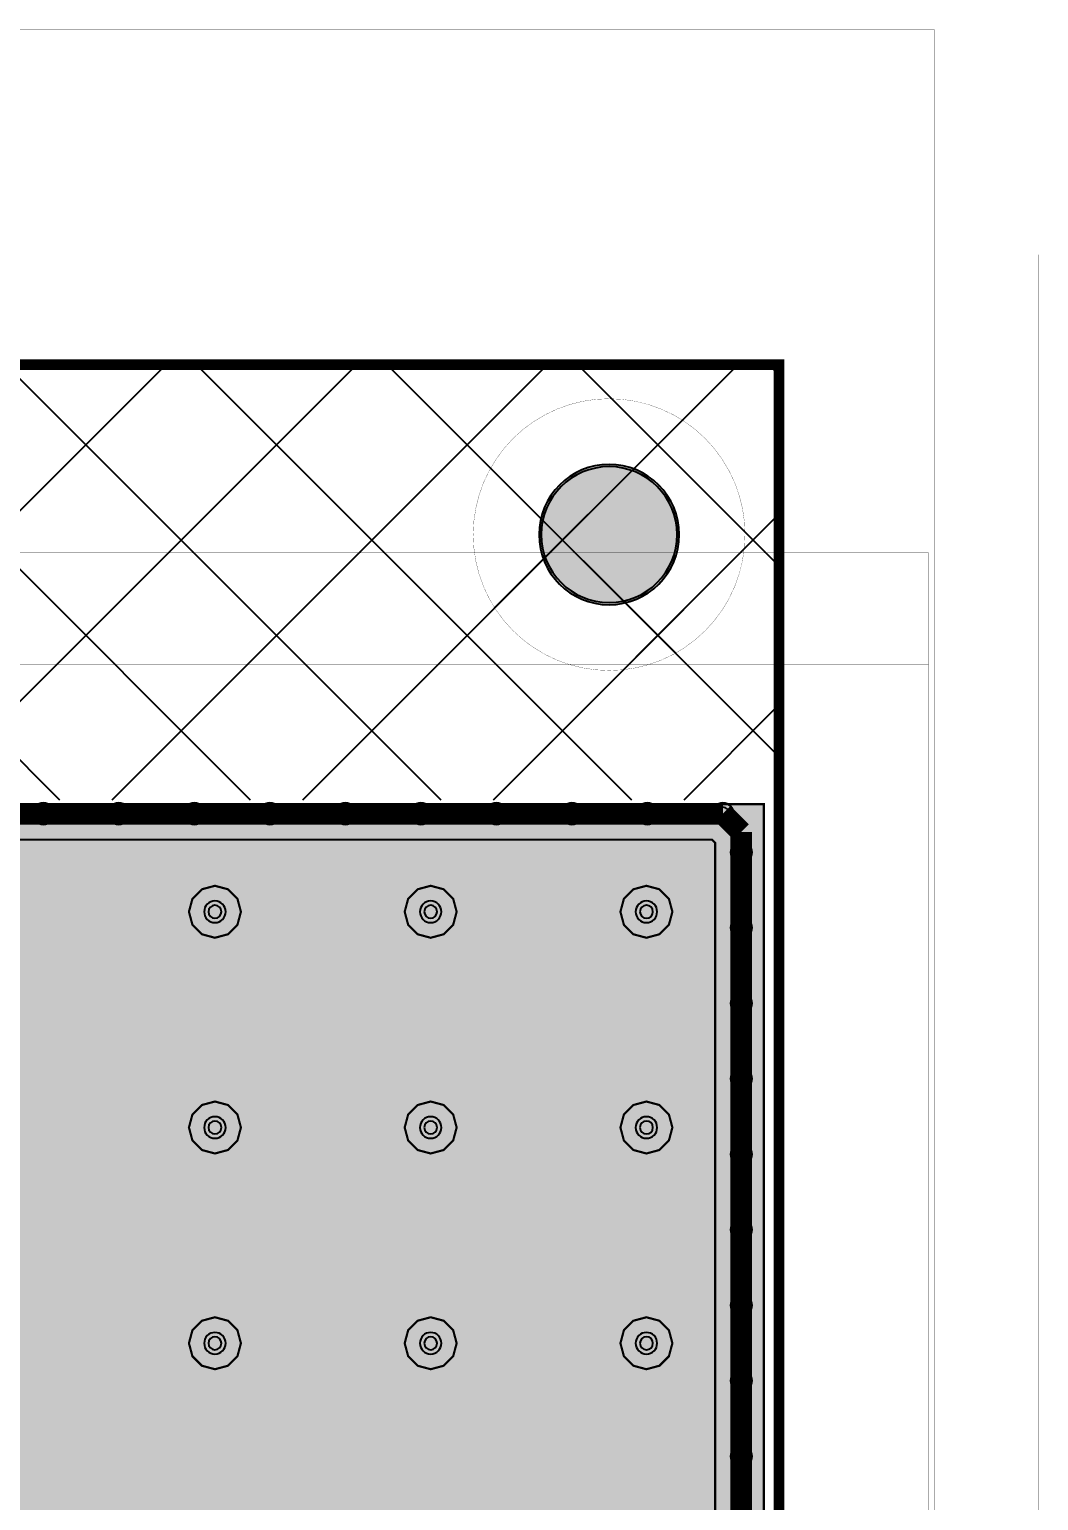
# Model space of a CAD drawing. Header units: millimetres. Extents: x -61 to 56, y -72 to 70.
# Drawn here: x 32.35 to 56.11, y 35.75 to 70.4 of the extents above; entities that cross this region are included whole.
import ezdxf

# ---------------------------------------------------------------- set-up
doc = ezdxf.new("R2010")
doc.units = ezdxf.units.MM
doc.header["$MEASUREMENT"] = 0
for name, color, linetype, true_color in [('02GND', 7, 'Continuous', 0x999966), ('03POWER', 7, 'Continuous', 0x008000), ('Board-Outline-Layer', 7, 'Continuous', 0xff00ff), ('Bottom-Layer', 7, 'Continuous', 0x0000ff), ('Bottom-Paste-Mask-Layer', 7, 'Continuous', 0x800000), ('Bottom-Solder-Mask-Layer', 7, 'Continuous', 0xaa00ff), ('Hole-Layer', 7, 'Continuous', 0x222222), ('Multi-Layer', 7, 'Continuous', 0xc0c0c0), ('Top-Layer', 7, 'Continuous', 0xff0000), ('Top-Paste-Mask-Layer', 7, 'Continuous', 0x808080), ('Top-Solder-Mask-Layer', 7, 'Continuous', 0x800080)]:
    doc.layers.add(name, color=color, linetype=linetype, true_color=true_color)
pattern_1 = [(45, (0, 0), (-2.24506, 2.24506), []), (135, (0, 0), (-2.24506, -2.24506), [])]

msp = doc.modelspace()

# ---------------------------------------------------------------- hatches: boundary and pattern name
at = {"layer": '02GND'}
msp.add_hatch(color=256, dxfattribs=at).paths.add_polyline_path([(-49.642, 52.153), (49.642, 52.153), (49.642, -62.142), (-49.642, -62.142)])
at = {"layer": '03POWER'}
for points in [[(48.499, -56.042), (48.581, -56.348), (48.806, -56.572), (49.112, -56.654), (49.418, -56.571), (49.642, -56.346), (49.642, -62.142), (44.192, -62.142), (44.393, -61.957), (44.493, -61.703), (44.472, -61.43), (45.189, -61.704), (45.95, -61.804), (46.713, -61.727), (47.438, -61.475), (48.085, -61.064), (48.62, -60.514), (49.014, -59.855), (49.245, -59.123), (49.302, -58.358), (49.18, -57.601), (48.887, -56.892), (48.438, -56.269), (47.858, -55.767), (47.177, -55.412), (46.434, -55.224), (45.666, -55.212), (44.917, -55.378), (44.226, -55.712), (43.631, -56.196), (43.164, -56.805), (42.849, -57.504), (42.704, -58.258), (42.737, -59.024), (42.946, -59.763), (43.32, -60.433), (43.838, -60.999), (-43.362, -60.999), (-43.621, -61.056), (-43.831, -61.218), (-43.953, -61.453), (-43.964, -61.718), (-43.863, -61.963), (-43.667, -62.142), (-49.642, -62.142), (-49.642, -56.582), (-49.433, -56.797), (-49.148, -56.888), (-48.853, -56.832), (-49.162, -57.541), (-49.298, -58.303), (-49.253, -59.075), (-49.03, -59.816), (-48.641, -60.484), (-48.107, -61.044), (-47.458, -61.464), (-46.728, -61.722), (-45.959, -61.803), (-45.192, -61.703), (-44.469, -61.428), (-43.83, -60.992), (-43.31, -60.419), (-42.937, -59.741), (-42.732, -58.995), (-42.707, -58.222), (-42.861, -57.464), (-43.188, -56.763), (-43.668, -56.157), (-44.277, -55.679), (-44.979, -55.356), (-45.738, -55.205), (-46.511, -55.234), (-47.256, -55.443), (-47.932, -55.818), (-48.502, -56.341), (-48.5, -56.309), (-48.499, -56.277), (-48.499, 51.315), (-19.403, 51.315), (-19.629, 51.144), (-19.755, 50.889), (-19.751, 50.604), (-19.619, 50.352), (-19.388, 50.187), (-19.658, 49.977), (-19.773, 49.655), (-19.698, 49.322), (-19.455, 49.081), (-19.684, 48.858), (-19.769, 48.551), (-19.689, 48.242), (-19.463, 48.016), (-19.155, 47.934), (-18.847, 48.018), (-18.624, 48.246), (-18.545, 48.556), (-18.633, 48.863), (-18.864, 49.083), (-18.625, 49.324), (-18.551, 49.655), (-18.665, 49.975), (-18.931, 50.185), (-18.698, 50.349), (-18.565, 50.601), (-18.56, 50.887), (-18.685, 51.143), (-18.912, 51.315), (48.426, 51.315), (48.499, 51.242)], [(36.106, 49.618), (36.188, 49.312), (36.412, 49.088), (36.718, 49.006), (37.024, 49.088), (37.248, 49.312), (37.33, 49.618), (37.248, 49.924), (37.024, 50.148), (36.718, 50.23), (36.412, 50.148), (36.188, 49.924)], [(41.186, 49.618), (41.268, 49.312), (41.492, 49.088), (41.798, 49.006), (42.104, 49.088), (42.328, 49.312), (42.41, 49.618), (42.328, 49.924), (42.104, 50.148), (41.798, 50.23), (41.492, 50.148), (41.268, 49.924)], [(46.266, 49.618), (46.348, 49.312), (46.572, 49.088), (46.878, 49.006), (47.184, 49.088), (47.408, 49.312), (47.49, 49.618), (47.408, 49.924), (47.184, 50.148), (46.878, 50.23), (46.572, 50.148), (46.348, 49.924)], [(36.106, 44.538), (36.188, 44.232), (36.412, 44.008), (36.718, 43.926), (37.024, 44.008), (37.248, 44.232), (37.33, 44.538), (37.248, 44.844), (37.024, 45.068), (36.718, 45.15), (36.412, 45.068), (36.188, 44.844)], [(41.186, 44.538), (41.268, 44.232), (41.492, 44.008), (41.798, 43.926), (42.104, 44.008), (42.328, 44.232), (42.41, 44.538), (42.328, 44.844), (42.104, 45.068), (41.798, 45.15), (41.492, 45.068), (41.268, 44.844)], [(46.266, 44.538), (46.348, 44.232), (46.572, 44.008), (46.878, 43.926), (47.184, 44.008), (47.408, 44.232), (47.49, 44.538), (47.408, 44.844), (47.184, 45.068), (46.878, 45.15), (46.572, 45.068), (46.348, 44.844)], [(36.106, 39.458), (36.188, 39.152), (36.412, 38.928), (36.718, 38.846), (37.024, 38.928), (37.248, 39.152), (37.33, 39.458), (37.248, 39.764), (37.024, 39.988), (36.718, 40.07), (36.412, 39.988), (36.188, 39.764)], [(41.186, 39.458), (41.268, 39.152), (41.492, 38.928), (41.798, 38.846), (42.104, 38.928), (42.328, 39.152), (42.41, 39.458), (42.328, 39.764), (42.104, 39.988), (41.798, 40.07), (41.492, 39.988), (41.268, 39.764)], [(46.266, 39.458), (46.348, 39.152), (46.572, 38.928), (46.878, 38.846), (47.184, 38.928), (47.408, 39.152), (47.49, 39.458), (47.408, 39.764), (47.184, 39.988), (46.878, 40.07), (46.572, 39.988), (46.348, 39.764)]]:
    msp.add_hatch(color=256, dxfattribs=at).paths.add_polyline_path(points)
at = {"layer": 'Bottom-Layer'}
for points in [[(44.4, 58.5, 1), (47.6, 58.5, 1)], [(-49.642, -62.142), (-49.642, 52.153), (49.642, 52.153), (49.642, -62.142)]]:
    msp.add_hatch(color=256, dxfattribs=at).paths.add_polyline_path(points)
at = {"layer": 'Bottom-Paste-Mask-Layer'}
msp.add_hatch(color=256, dxfattribs=at).paths.add_polyline_path([(44.4, 58.5, 1), (47.6, 58.5, 1)])
at = {"layer": 'Bottom-Solder-Mask-Layer'}
msp.add_hatch(color=256, dxfattribs=at).paths.add_polyline_path([(44.349, 58.5, 1), (47.651, 58.5, 1)])
at = {"layer": 'Hole-Layer'}
msp.add_hatch(color=256, dxfattribs=at).paths.add_polyline_path([(44.4, 58.5, 1), (47.6, 58.5, 1)])
at = {"layer": 'Multi-Layer'}
h = msp.add_hatch(dxfattribs=at)
h.set_pattern_fill('ANSI37', color=256, style=0)
h.set_pattern_definition(pattern_1)
h.paths.add_polyline_path([(-50, 52.257), (-50, 62.5), (49.991, 62.5), (49.991, 52.257)])
h = msp.add_hatch(dxfattribs=at)
h.set_pattern_fill('ANSI37', color=256, style=0)
h.set_pattern_definition(pattern_1)
h.paths.add_polyline_path([(42.8, 58.5, 1), (49.2, 58.5, 1)])
msp.add_hatch(color=256, dxfattribs=at).paths.add_polyline_path([(44.4, 58.5, 1), (47.6, 58.5, 1)])
msp.add_hatch(color=256, dxfattribs=at).paths.add_polyline_path([(44.4, 58.5, 1), (47.6, 58.5, 1)])
msp.add_hatch(color=256, dxfattribs=at).paths.add_polyline_path([(44.4, 58.5, 1), (47.6, 58.5, 1)])
at = {"layer": 'Top-Layer'}
for points in [[(44.4, 58.5, 1), (47.6, 58.5, 1)], [(-49.642, -62.142), (-49.642, 52.153), (49.642, 52.153), (49.642, -62.142)]]:
    msp.add_hatch(color=256, dxfattribs=at).paths.add_polyline_path(points)
at = {"layer": 'Top-Paste-Mask-Layer'}
msp.add_hatch(color=256, dxfattribs=at).paths.add_polyline_path([(44.4, 58.5, 1), (47.6, 58.5, 1)])
at = {"layer": 'Top-Solder-Mask-Layer'}
msp.add_hatch(color=256, dxfattribs=at).paths.add_polyline_path([(44.349, 58.5, 1), (47.651, 58.5, 1)])

# ---------------------------------------------------------------- linework, layer by layer
at = {"layer": '02GND'}
for points, const_width in [([(-55.987, -65.689), (-55.987, 65.092), (56.11, 65.092), (56.11, -65.689)], 0.00508), ([(-49.642, 52.153), (49.642, 52.153), (49.642, -62.142), (-49.642, -62.142)], 0.0508)]:
    msp.add_lwpolyline(points, close=True, dxfattribs=dict(at, const_width=const_width))
at = {"layer": '03POWER'}
for points, const_width in [([(-61.075, -68.281), (-61.075, 70.393), (53.654, 70.393), (53.654, -68.281)], 0.00508), ([(36.106, 49.618), (36.188, 49.312), (36.412, 49.088), (36.718, 49.006), (37.024, 49.088), (37.248, 49.312), (37.33, 49.618), (37.248, 49.924), (37.024, 50.148), (36.718, 50.23), (36.412, 50.148), (36.188, 49.924)], 0.0508), ([(41.186, 49.618), (41.268, 49.312), (41.492, 49.088), (41.798, 49.006), (42.104, 49.088), (42.328, 49.312), (42.41, 49.618), (42.328, 49.924), (42.104, 50.148), (41.798, 50.23), (41.492, 50.148), (41.268, 49.924)], 0.0508), ([(46.266, 49.618), (46.348, 49.312), (46.572, 49.088), (46.878, 49.006), (47.184, 49.088), (47.408, 49.312), (47.49, 49.618), (47.408, 49.924), (47.184, 50.148), (46.878, 50.23), (46.572, 50.148), (46.348, 49.924)], 0.0508), ([(36.106, 44.538), (36.188, 44.232), (36.412, 44.008), (36.718, 43.926), (37.024, 44.008), (37.248, 44.232), (37.33, 44.538), (37.248, 44.844), (37.024, 45.068), (36.718, 45.15), (36.412, 45.068), (36.188, 44.844)], 0.0508), ([(41.186, 44.538), (41.268, 44.232), (41.492, 44.008), (41.798, 43.926), (42.104, 44.008), (42.328, 44.232), (42.41, 44.538), (42.328, 44.844), (42.104, 45.068), (41.798, 45.15), (41.492, 45.068), (41.268, 44.844)], 0.0508), ([(46.266, 44.538), (46.348, 44.232), (46.572, 44.008), (46.878, 43.926), (47.184, 44.008), (47.408, 44.232), (47.49, 44.538), (47.408, 44.844), (47.184, 45.068), (46.878, 45.15), (46.572, 45.068), (46.348, 44.844)], 0.0508), ([(36.106, 39.458), (36.188, 39.152), (36.412, 38.928), (36.718, 38.846), (37.024, 38.928), (37.248, 39.152), (37.33, 39.458), (37.248, 39.764), (37.024, 39.988), (36.718, 40.07), (36.412, 39.988), (36.188, 39.764)], 0.0508), ([(41.186, 39.458), (41.268, 39.152), (41.492, 38.928), (41.798, 38.846), (42.104, 38.928), (42.328, 39.152), (42.41, 39.458), (42.328, 39.764), (42.104, 39.988), (41.798, 40.07), (41.492, 39.988), (41.268, 39.764)], 0.0508), ([(46.266, 39.458), (46.348, 39.152), (46.572, 38.928), (46.878, 38.846), (47.184, 38.928), (47.408, 39.152), (47.49, 39.458), (47.408, 39.764), (47.184, 39.988), (46.878, 40.07), (46.572, 39.988), (46.348, 39.764)], 0.0508)]:
    msp.add_lwpolyline(points, close=True, dxfattribs=dict(at, const_width=const_width))
for points, const_width in [([(32.677, 51.927), (30.899, 51.927)], 0.508), ([(34.455, 51.927), (32.677, 51.927)], 0.508), ([(36.233, 51.927), (34.455, 51.927)], 0.508), ([(38.011, 51.927), (36.233, 51.927)], 0.508), ([(39.789, 51.927), (38.011, 51.927)], 0.508), ([(41.567, 51.927), (39.789, 51.927)], 0.508), ([(43.345, 51.927), (41.567, 51.927)], 0.508), ([(45.123, 51.927), (43.345, 51.927)], 0.508), ([(46.901, 51.927), (45.123, 51.927)], 0.508), ([(48.679, 51.927), (46.901, 51.927)], 0.508), ([(49.111, 51.495), (48.679, 51.927)], 0.508), ([(49.111, 51.02), (49.111, 51.495)], 0.508), ([(-18.912, 51.315), (48.426, 51.315), (48.499, 51.242), (48.499, -56.042)], 0.0508), ([(49.111, 49.242), (49.111, 51.02)], 0.508), ([(49.111, 47.464), (49.111, 49.242)], 0.508), ([(49.111, 45.686), (49.111, 47.464)], 0.508), ([(49.111, 43.908), (49.111, 45.686)], 0.508), ([(49.111, 42.13), (49.111, 43.908)], 0.508), ([(49.111, 40.352), (49.111, 42.13)], 0.508), ([(49.111, 38.574), (49.111, 40.352)], 0.508), ([(49.111, 36.796), (49.111, 38.574)], 0.508), ([(49.111, 35.018), (49.111, 36.796)], 0.508)]:
    msp.add_lwpolyline(points, dxfattribs=dict(at, const_width=const_width))
at = {"layer": 'Board-Outline-Layer', "const_width": 0.254}
msp.add_lwpolyline([(-50, -62.5), (-50, 62.5), (50, 62.5), (50, -62.5)], close=True, dxfattribs=at)
at = {"layer": 'Bottom-Layer'}
msp.add_lwpolyline([(44.4, 58.5, 1), (47.6, 58.5, 1)], format="xyb", close=True, dxfattribs=at)
for points, const_width in [([(-54.628, -65.079), (-54.628, 58.07), (53.522, 58.07), (53.522, -65.079)], 0.00508), ([(-49.642, -62.142), (-49.642, 52.153), (49.642, 52.153), (49.642, -62.142)], 0.0508)]:
    msp.add_lwpolyline(points, close=True, dxfattribs=dict(at, const_width=const_width))
at = {"layer": 'Bottom-Paste-Mask-Layer'}
msp.add_lwpolyline([(44.4, 58.5, 1), (47.6, 58.5, 1)], format="xyb", close=True, dxfattribs=at)
at = {"layer": 'Bottom-Solder-Mask-Layer'}
msp.add_lwpolyline([(44.349, 58.5, 1), (47.651, 58.5), (47.651, 58.5, 1), (44.349, 58.5)], format="xyb", dxfattribs=at)
at = {"layer": 'Hole-Layer'}
for points in [[(44.4, 58.5, 1), (47.6, 58.5, 1)], [(32.525, 51.927, 1), (32.83, 51.927, 1)], [(34.303, 51.927, 1), (34.608, 51.927, 1)], [(36.081, 51.927, 1), (36.386, 51.927, 1)], [(37.859, 51.927, 1), (38.164, 51.927, 1)], [(39.637, 51.927, 1), (39.942, 51.927, 1)], [(41.415, 51.927, 1), (41.72, 51.927, 1)], [(43.193, 51.927, 1), (43.498, 51.927, 1)], [(44.971, 51.927, 1), (45.276, 51.927, 1)], [(46.749, 51.927, 1), (47.054, 51.927, 1)], [(48.527, 51.927, 1), (48.832, 51.927, 1)], [(48.959, 51.02, 1), (49.264, 51.02, 1)], [(36.566, 49.618, 1), (36.871, 49.618, 1)], [(41.646, 49.618, 1), (41.951, 49.618, 1)], [(46.726, 49.618, 1), (47.031, 49.618, 1)], [(48.959, 49.242, 1), (49.264, 49.242, 1)], [(48.959, 47.464, 1), (49.264, 47.464, 1)], [(48.959, 45.686, 1), (49.264, 45.686, 1)], [(36.566, 44.538, 1), (36.871, 44.538, 1)], [(41.646, 44.538, 1), (41.951, 44.538, 1)], [(46.726, 44.538, 1), (47.031, 44.538, 1)], [(48.959, 43.908, 1), (49.264, 43.908, 1)], [(48.959, 42.13, 1), (49.264, 42.13, 1)], [(48.959, 40.352, 1), (49.264, 40.352, 1)], [(36.566, 39.458, 1), (36.871, 39.458, 1)], [(41.646, 39.458, 1), (41.951, 39.458, 1)], [(46.726, 39.458, 1), (47.031, 39.458, 1)], [(48.959, 38.574, 1), (49.264, 38.574, 1)], [(48.959, 36.796, 1), (49.264, 36.796, 1)]]:
    msp.add_lwpolyline(points, format="xyb", close=True, dxfattribs=at)
at = {"layer": 'Multi-Layer', "const_width": 0.00508}
msp.add_lwpolyline([(-50, 52.257), (-50, 62.5), (49.991, 62.5), (49.991, 52.257)], close=True, dxfattribs=at)
msp.add_lwpolyline([(42.8, 58.5, 1), (49.2, 58.5), (49.2, 58.5, 1), (42.8, 58.5)], format="xyb", dxfattribs=at)
at = {"layer": 'Multi-Layer'}
for points in [[(44.4, 58.5, 1), (47.6, 58.5, 1)], [(44.4, 58.5, 1), (47.6, 58.5, 1)], [(44.4, 58.5, 1), (47.6, 58.5, 1)], [(32.423, 51.927, 1), (32.931, 51.927, 1)], [(34.201, 51.927, 1), (34.709, 51.927, 1)], [(35.979, 51.927, 1), (36.487, 51.927, 1)], [(37.757, 51.927, 1), (38.265, 51.927, 1)], [(39.535, 51.927, 1), (40.043, 51.927, 1)], [(41.313, 51.927, 1), (41.821, 51.927, 1)], [(43.091, 51.927, 1), (43.599, 51.927, 1)], [(44.869, 51.927, 1), (45.377, 51.927, 1)], [(46.647, 51.927, 1), (47.155, 51.927, 1)], [(48.425, 51.927, 1), (48.933, 51.927, 1)], [(48.857, 51.02, 1), (49.365, 51.02, 1)], [(36.464, 49.618, 1), (36.972, 49.618, 1)], [(41.544, 49.618, 1), (42.052, 49.618, 1)], [(46.624, 49.618, 1), (47.132, 49.618, 1)], [(48.857, 49.242, 1), (49.365, 49.242, 1)], [(48.857, 47.464, 1), (49.365, 47.464, 1)], [(48.857, 45.686, 1), (49.365, 45.686, 1)], [(36.464, 44.538, 1), (36.972, 44.538, 1)], [(41.544, 44.538, 1), (42.052, 44.538, 1)], [(46.624, 44.538, 1), (47.132, 44.538, 1)], [(48.857, 43.908, 1), (49.365, 43.908, 1)], [(48.857, 42.13, 1), (49.365, 42.13, 1)], [(48.857, 40.352, 1), (49.365, 40.352, 1)], [(36.464, 39.458, 1), (36.972, 39.458, 1)], [(41.544, 39.458, 1), (42.052, 39.458, 1)], [(46.624, 39.458, 1), (47.132, 39.458, 1)], [(48.857, 38.574, 1), (49.365, 38.574, 1)], [(48.857, 36.796, 1), (49.365, 36.796, 1)]]:
    msp.add_lwpolyline(points, format="xyb", close=True, dxfattribs=at)
at = {"layer": 'Top-Layer'}
msp.add_lwpolyline([(44.4, 58.5, 1), (47.6, 58.5, 1)], format="xyb", close=True, dxfattribs=at)
for points, const_width in [([(-56.996, -72.447), (-56.996, 55.439), (53.522, 55.439), (53.522, -72.447)], 0.00508), ([(-49.642, -62.142), (-49.642, 52.153), (49.642, 52.153), (49.642, -62.142)], 0.0508)]:
    msp.add_lwpolyline(points, close=True, dxfattribs=dict(at, const_width=const_width))
at = {"layer": 'Top-Paste-Mask-Layer'}
msp.add_lwpolyline([(44.4, 58.5, 1), (47.6, 58.5, 1)], format="xyb", close=True, dxfattribs=at)
at = {"layer": 'Top-Solder-Mask-Layer'}
msp.add_lwpolyline([(44.349, 58.5, 1), (47.651, 58.5), (47.651, 58.5, 1), (44.349, 58.5)], format="xyb", dxfattribs=at)

doc.saveas('drawing.dxf')
